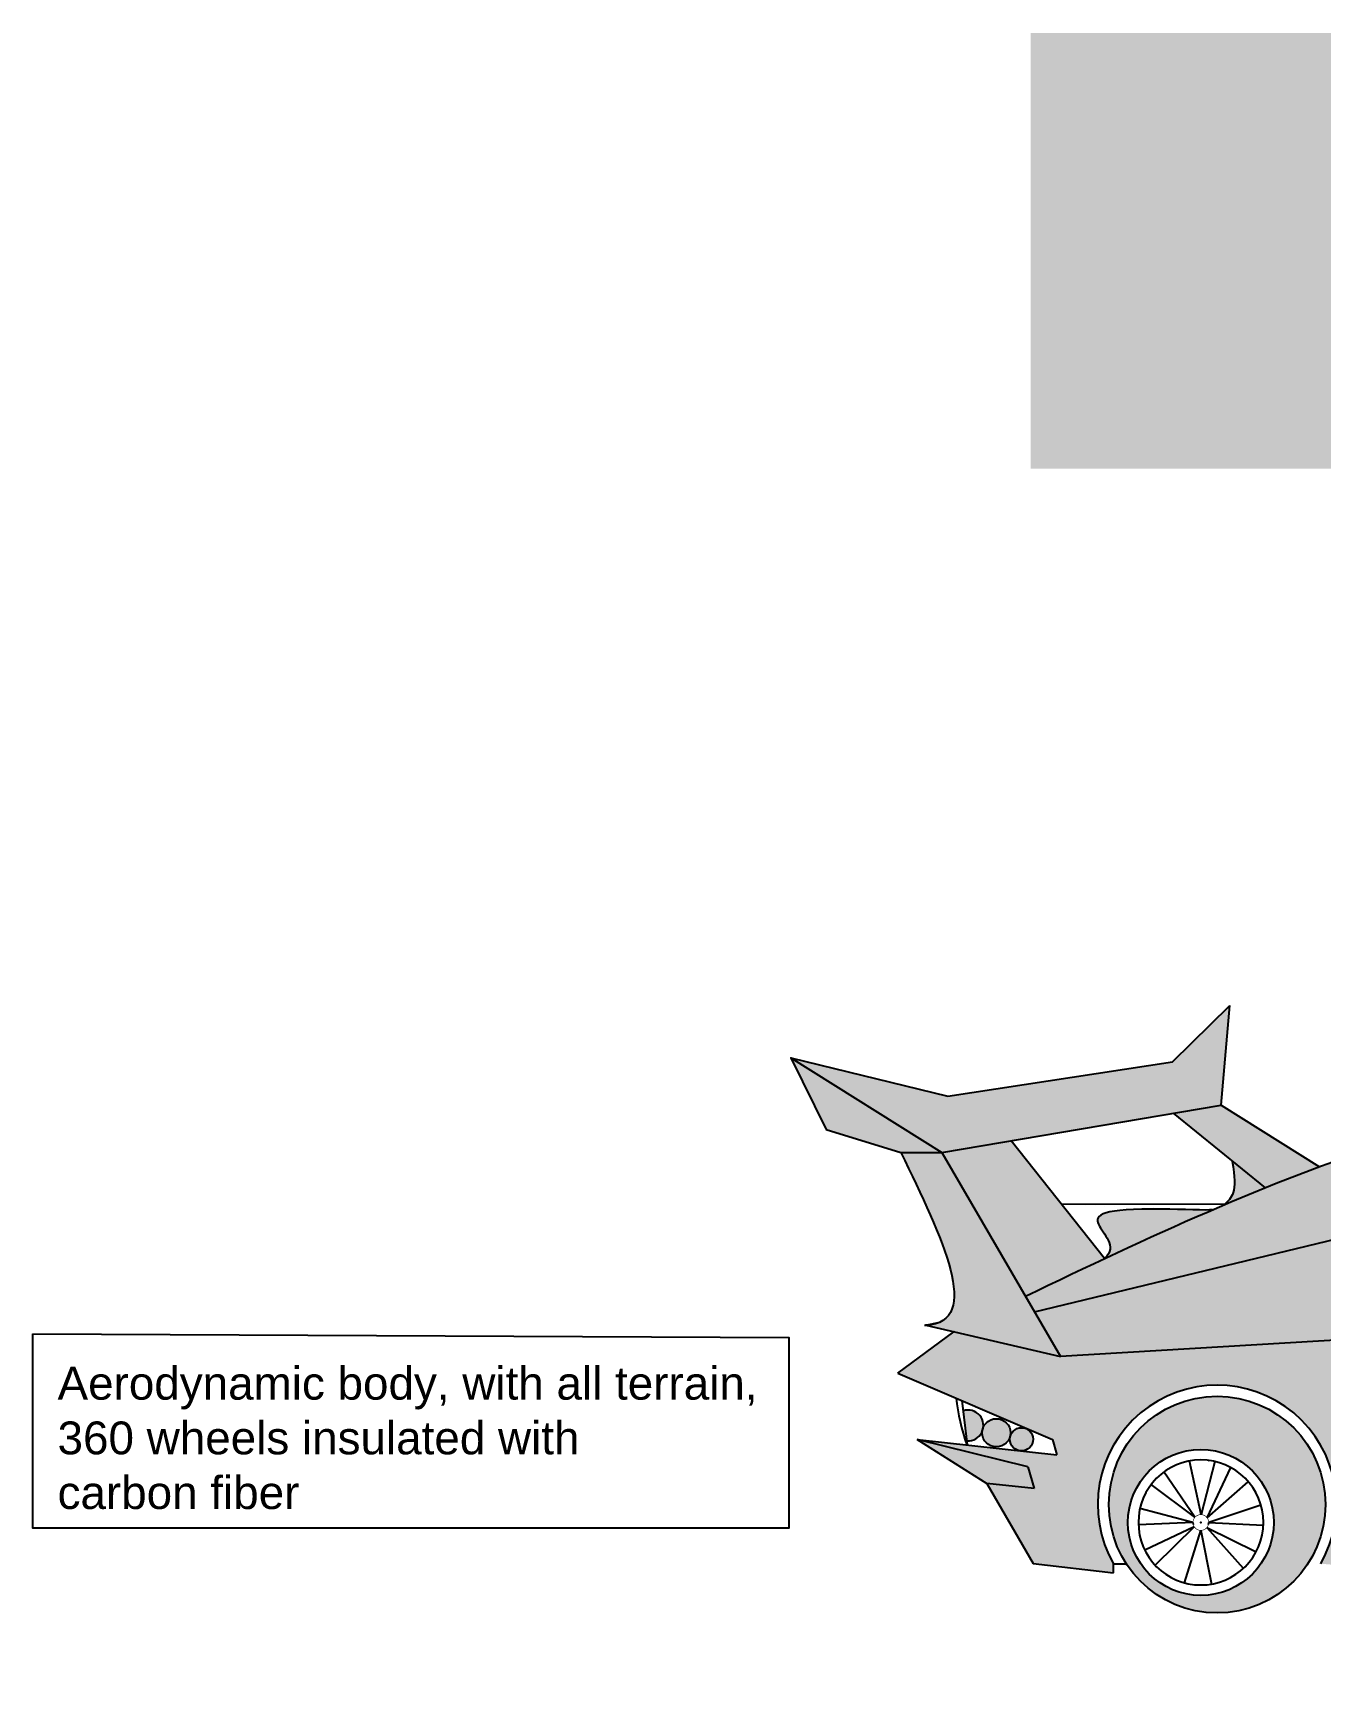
# Model space of a CAD drawing. Header units: inches. Extents: x 452 to 750, y 399 to 575.
# Drawn here: x 452.2 to 562.1, y 434.7 to 575 of the extents above; entities that cross this region are included whole.
import ezdxf

# ---------------------------------------------------------------- set-up
doc = ezdxf.new("R2010")
doc.units = ezdxf.units.IN
doc.header["$MEASUREMENT"] = 0
doc.styles.get("Standard").update_dxf_attribs({"font": 'Arial.ttf', "height": 2.8})
pattern_1 = [(0, (529.5810231927014, 409.4605992673498), (0.1875, 0.1082531754730548), [0.125, -0.25]), (120, (529.5810231927014, 409.4605992673498), (-0.1875, 0.1082531754730549), [0.125, -0.25]), (59.99999999999999, (529.5810231927014, 409.4605992673498), (4.163336342344337e-17, 0.2165063509461097), [-0.25, 0.125])]
pattern_2 = [(0, (0, 0), (0.1875, 0.1082531754730548), [0.125, -0.25]), (120, (0, 0), (-0.1875, 0.1082531754730549), [0.125, -0.25]), (59.99999999999999, (0, 0), (4.163336342344337e-17, 0.2165063509461097), [-0.25, 0.125])]

msp = doc.modelspace()

# ---------------------------------------------------------------- hatches: boundary and pattern name
at = {"true_color": 0x323232}
h = msp.add_hatch(color=250, dxfattribs=at)
h.dxf.hatch_style = 1
h.paths.add_polyline_path([(662.3530969899077, 537.8451854332989), (662.3530969899077, 575.048245394886), (537.400394926068, 575.048245394886), (537.400394926068, 537.8451854332989)])
h.paths.add_polyline_path([(569.1106593314609, 549.6463623646209), (626.9394451431934, 549.6463623646209), (626.9394451431934, 564.071328258209), (569.1106593314609, 564.071328258209)], flags=24)
h = msp.add_hatch()
h.set_pattern_fill('CLAY')
h.set_pattern_definition([(0, (0, 0), (0, 0.1875), []), (0, (0, 0.03125), (0, 0.1875), []), (0, (0, 0.0625), (0, 0.1875), []), (0, (0, 0.125), (0, 0.1875), [0.1875, -0.125])])
h.paths.add_polyline_path([(537.400394926068, 537.8451854332989), (662.3530969899077, 537.8451854332989), (662.3530969899077, 575.048245394886), (537.400394926068, 575.048245394886)])
h.paths.add_polyline_path([(569.1106593314609, 549.6463623646209), (626.9394451431934, 549.6463623646209), (626.9394451431934, 564.071328258209), (569.1106593314609, 564.071328258209)], flags=24)
h = msp.add_hatch(color=256)
h.dxf.hatch_style = 1
h.set_gradient(color1=(87, 49, 112), color2=(29, 29, 29), tint=1, name='INVSPHERICAL')
h.paths.add_polyline_path([(537.400394926068, 575.048245394886), (537.400394926068, 537.8451854332989), (662.3530969899077, 537.8451854332989), (662.3530969899077, 575.048245394886)])
h.paths.add_polyline_path([(569.1106593314609, 549.6463623646209), (626.9394451431934, 549.6463623646209), (626.9394451431934, 564.071328258209), (569.1106593314609, 564.071328258209)], flags=24)
at = {"true_color": 0x0e052c}
h = msp.add_hatch(color=188, dxfattribs=at)
h.dxf.hatch_style = 1
h.paths.add_polyline_path([(563.4453920540055, 448.1560061014474, -0.0985609596441397), (562.1848945186623, 444.3814069892217), (621.3531650234015, 444.3814069892217)])
h.paths.add_polyline_path([(613.823722459089, 464.4028842647332), (595.8976651708613, 461.8271134775301), (567.7529388280971, 463.7216749673892), (573.0746233196248, 451.4933466449568), (599.2636426773666, 445.8212670833217), (601.9609960729892, 449.2636375202858)])
h.paths.add_polyline_path([(576.8967080513328, 458.9386914316643), (575.707067018327, 457.3655752598281), (576.7419686106858, 461.3755693624774), (577.2343246906792, 460.0808864114672)], flags=16)
edge = h.paths.add_edge_path()
edge.add_spline(control_points=[(674.1623377288602, 453.1003776845141), (673.8094703980549, 453.7061346699404), (673.37460187394, 454.3167614754296), (672.8674024541319, 454.9297946619806)], knot_values=[128.7926231136657, 128.7926231136657, 128.7926231136657, 128.7926231136657, 131.3385007008772, 131.3385007008772, 131.3385007008772, 131.3385007008772], degree=3, periodic=0)
edge.add_spline(control_points=[(672.8674024542015, 454.9297946618966), (673.2572449883877, 452.7680734900879), (673.4796153127888, 450.4237471298237), (673.6675202018948, 448.0418409984717)], knot_values=[154.3624190354165, 154.3624190354165, 154.3624190354165, 154.3624190354165, 160.3917482460282, 160.3917482460282, 160.3917482460282, 160.3917482460282], degree=3, periodic=0)
edge.add_spline(control_points=[(673.6675202018948, 448.0418409984717), (673.7550283621972, 447.4513581217417), (673.8028101237512, 446.8329095483356), (673.8089645667393, 446.1851571114753)], knot_values=[40.88281574661225, 40.88281574661225, 40.88281574661225, 40.88281574661225, 42.83907045624576, 42.83907045624577, 42.83907045624577, 42.83907045624577], degree=3, periodic=0)
edge.add_spline(control_points=[(673.8089645667393, 446.1851571114753), (674.3241258800201, 448.6911280498941), (674.8392871933008, 451.1970989883128), (674.1623377288603, 453.1003776845139)], knot_values=[19.57944335506988, 19.57944335506988, 19.57944335506988, 19.57944335506988, 26.00515751835394, 26.00515751835394, 26.00515751835394, 26.00515751835394], degree=3, periodic=0)
h.paths.add_polyline_path([(563.4453920540055, 448.1560061014474), (567.7529388280971, 463.7216749673892), (539.966271491882, 462.0762788265013), (530.8415650025478, 464.1816308817039), (526.0805816551226, 460.6565719826615), (539.2826819236313, 454.9907606879062), (539.6536190663435, 453.6882735312022), (536.6694634426688, 454.0140007928659, -0.07539333882573576), (536.3742612275043, 454.046222774997), (527.7208617233143, 454.9907606879062), (537.1660853000456, 452.6417125038145), (537.704896918897, 450.7968841122422), (533.6738989671475, 451.222839056634), (537.6379983001505, 444.4090551527017), (544.4828551727222, 443.6063923058011), (544.4828551727222, 444.3814069892217, -1.388227313917878)])
h.paths.add_polyline_path([(554.4180972655377, 492.0311029587759), (549.5246287780236, 487.2085308511619), (530.3502700649075, 484.2996633482941), (516.9378251457777, 487.5601432809377), (529.8114996522983, 479.4742177469142), (553.6939982137073, 483.5337102097676)])
at = {"true_color": 0x271632}
h = msp.add_hatch(dxfattribs=at)
h.set_pattern_fill('HONEY', color=179)
h.set_pattern_definition(pattern_2)
h.paths.add_polyline_path([(563.4453920540054, 448.1560061014471), (567.7529388280971, 463.7216749673892), (539.966271491882, 462.0762788265013), (530.8415650025478, 464.1816308817039), (526.0805816551226, 460.6565719826615), (539.2826819236313, 454.9907606879062), (539.6536190663435, 453.6882735312022), (536.6694634426688, 454.0140007928659, -0.07539333882573507), (536.3742612275043, 454.046222774997), (527.7208617233143, 454.9907606879062), (537.1660853000456, 452.6417125038145), (537.704896918897, 450.7968841122422), (533.6738989671475, 451.222839056634), (537.6379983001505, 444.4090551527017), (544.4828551727222, 443.6063923058011), (544.4828551727222, 444.3814069892214, -1.388227313917915)])
h.paths.add_polyline_path([(553.6939982137073, 483.5337102097676), (554.4180972655377, 492.0311029587759), (549.5246287780236, 487.2085308511619), (530.3502700649075, 484.2996633482941), (516.9378251457777, 487.5601432809377), (529.8114996522983, 479.4742177469142)])
h.paths.add_polyline_path([(613.823722459089, 464.4028842647332), (595.8976651708613, 461.8271134775301), (567.7529388280971, 463.7216749673892), (573.0746233196248, 451.4933466449568), (599.2636426773666, 445.8212670833217), (601.9609960729892, 449.2636375202858)])
h.paths.add_polyline_path([(576.8967080513328, 458.9386914316643), (575.707067018327, 457.3655752598281), (576.7419686106858, 461.3755693624774), (577.2343246906792, 460.0808864114672)], flags=16)
edge = h.paths.add_edge_path()
edge.add_spline(control_points=[(639.0552043693416, 444.3814069892217), (644.0789626430703, 442.8297518371286), (655.746689963247, 439.2260176956506), (667.2554923503272, 443.6601967832269), (673.8089645667393, 446.1851571114753)], knot_values=[0, 0, 0, 0, 15.37114822223095, 35.69964084316802, 35.69964084316802, 35.69964084316802, 35.69964084316802], degree=3, periodic=0)
edge.add_spline(control_points=[(673.8089645667393, 446.1851571114753), (673.7625878502602, 446.8048928506519), (673.7162111337811, 447.4246285898284), (673.667520201895, 448.041840998471)], knot_values=[160.3917482460288, 160.3917482460288, 160.3917482460288, 160.3917482460288, 161.9541006643707, 161.9541006643707, 161.9541006643707, 161.9541006643707], degree=3, periodic=0)
edge.add_spline(control_points=[(673.667520201895, 448.0418409984711), (672.7339665203383, 454.3412245252569), (667.2791403494855, 457.4578243361963), (659.6110428619797, 459.0163751859039)], knot_values=[20.01311879569491, 20.01311879569491, 20.01311879569491, 20.01311879569491, 40.88281574661306, 40.88281574661306, 40.88281574661306, 40.88281574661306], degree=3, periodic=0)
edge.add_spline(control_points=[(659.6110428619797, 459.0163751859039), (657.1047533028817, 459.5257818188151), (654.3620232300423, 459.8687443768151), (651.4634399949783, 460.1019929310772)], knot_values=[13.19193483776389, 13.19193483776389, 13.19193483776389, 13.19193483776389, 20.01311879569491, 20.01311879569491, 20.01311879569491, 20.01311879569491], degree=3, periodic=0)
edge.add_spline(control_points=[(651.4634399949783, 460.1019929310772), (648.9992329338065, 460.3002873003634), (646.4223843631112, 460.4192868332757), (643.7824097805361, 460.4938483361573)], knot_values=[7.392960541855963, 7.392960541855963, 7.392960541855963, 7.392960541855963, 13.1919348377639, 13.1919348377639, 13.1919348377639, 13.1919348377639], degree=3, periodic=0)
edge.add_line((643.7824097805361, 460.4938483361573), (613.823722459089, 464.4028842647334))
edge.add_line((613.823722459089, 464.4028842647334), (601.9609960729892, 449.2636375202858))
edge.add_line((601.9609960729892, 449.2636375202858), (599.2636426773666, 445.8212670833217))
edge.add_line((599.2636426773666, 445.8212670833217), (621.3531650234015, 444.3814069892217))
edge.add_arc((630.2041846963716, 449.4349011917135), 10.19207304261122, -29.72422854866312, 209.7242285486628, ccw=False)
edge = h.paths.add_edge_path(flags=16)
edge.add_ellipse((650.813016054554, 451.9234497397676), major_axis=(-8.501617948378584, 1.295269039231228), ratio=0.2650126192367331, start_angle=252.639110284152, end_angle=607.7493460306233, ccw=False)
edge.add_arc((645.3336196368004, 452.8406134946229), 1.604355900460895, 91.33754233115201, 98.01946267730409, ccw=False)
edge.add_ellipse((650.813016054554, 451.9234497397676), major_axis=(-8.501617948378584, 1.295269039231228), ratio=0.2650126192367331, start_angle=252.639110284152, end_angle=607.7493460306233, ccw=False)
edge.add_arc((653.4960120243445, 451.5440766530488), 2.150940509018364, 66.60928087891853, 85.16163116854409, ccw=False)
h.paths.add_polyline_path([(651.3623550303747, 452.1968865466844, -1), (647.0340505898395, 452.1968865466844, -1)], flags=16)
h.paths.add_polyline_path([(658.5143456156383, 450.9612175596621, -1), (655.6516441952564, 450.9612175596621, -1)], flags=16)
h.paths.add_polyline_path([(563.4453920540055, 448.1560061014474, -0.09856095964413872), (562.1848945186623, 444.3814069892217), (621.3531650234015, 444.3814069892217)])
edge = h.paths.add_edge_path(flags=17)
edge.add_line((633.7013173547101, 464.4028842647333), (613.8237224590894, 464.4028842647333))
edge.add_line((613.8237224590894, 464.4028842647333), (643.7824097805361, 460.4938483361573))
edge.add_spline(control_points=[(643.7824097805361, 460.4938483361573), (646.4223843631112, 460.4192868332757), (648.9992329338065, 460.3002873003634), (651.4634399949783, 460.1019929310772)], knot_values=[7.392960541855962, 7.392960541855962, 7.392960541855962, 7.392960541855962, 13.1919348377639, 13.1919348377639, 13.1919348377639, 13.1919348377639], degree=3, periodic=0)
edge.add_line((651.4634399949786, 460.1019929310772), (647.3114675140343, 461.1073447588136))
edge.add_line((647.3114675140343, 461.1073447588136), (633.7013173547101, 464.4028842647333))
h = msp.add_hatch(color=250)
h.dxf.hatch_style = 1
h.paths.add_polyline_path([(516.9378251457777, 487.5601432809377), (519.9416417142069, 481.4576862465095), (526.3329208594365, 479.4742177469142), (529.8114996522983, 479.4742177469142)])
h.paths.add_polyline_path([(573.0746233196248, 451.4933466449568), (563.4453920540055, 448.1560061014474), (599.2636426773666, 445.8212670833217)])
h.paths.add_polyline_path([(575.6129476654912, 475.0143116538625), (537.7355511070554, 465.8981211698666), (539.966271491882, 462.0762788265013), (567.7529388280971, 463.7216749673892)])
h = msp.add_hatch(color=256)
h.dxf.hatch_style = 1
h.set_gradient(color1=(50, 50, 50), color2=(29, 29, 29), tint=1, name='INVCURVED')
edge = h.paths.add_edge_path()
edge.add_spline(control_points=[(598.3322147411742, 484.5382398548385), (578.5535613846083, 486.3824500391701), (557.8027687521252, 477.2885298221806), (536.9651774355488, 467.2179848058491)], knot_values=[6.280738776593751, 6.280738776593751, 6.280738776593751, 6.280738776593751, 70.34384115710975, 70.34384115710975, 70.34384115710975, 70.34384115710975], degree=3, periodic=0)
edge.add_line((536.9651774355488, 467.2179848058491), (537.7355511070554, 465.8981211698666))
edge.add_line((537.7355511070554, 465.8981211698666), (575.6129476654912, 475.0143116538625))
edge.add_line((575.6129476654912, 475.0143116538625), (599.9922294488433, 468.2439967403182))
edge.add_line((599.9922294488433, 468.2439967403182), (599.9922294488433, 468.8745987318382))
edge.add_line((599.9922294488433, 468.8745987318382), (605.2586526630834, 468.1290345302783))
edge.add_spline(control_points=[(605.2586526630832, 468.1290345302784), (597.6212567982192, 471.4864609431291), (590.6413839705492, 474.7006231928336), (586.1149182048038, 477.3802257545861)], knot_values=[6.015296420672803, 6.015296420672803, 6.015296420672803, 6.015296420672803, 22.44479643028632, 22.44479643028632, 22.44479643028632, 22.44479643028632], degree=3, periodic=0)
edge.add_line((586.1149182048039, 477.380225754586), (590.3831797769496, 478.0971591158498))
edge.add_line((590.3831797769496, 478.0971591158498), (611.9049213702439, 481.7121330999703))
edge.add_spline(control_points=[(611.9049213702441, 481.7121330999703), (618.0083476126636, 479.8559827523755), (624.1279577938913, 477.3753611723999), (630.4264286790375, 474.9298667108669)], knot_values=[85.10993473124825, 85.10993473124825, 85.10993473124825, 85.10993473124825, 105.0877624343476, 105.0877624343476, 105.0877624343476, 105.0877624343476], degree=3, periodic=0)
edge.add_line((630.4264286790375, 474.9298667108669), (634.5924462518788, 472.5980806013449))
edge.add_line((634.5924462518788, 472.5980806013449), (638.8394615193955, 470.2209587974708))
edge.add_line((638.8394615193955, 470.2209587974708), (644.2816728218985, 469.7818304993477))
edge.add_line((644.2816728218985, 469.7818304993477), (646.468651987591, 470.8936686965579))
edge.add_spline(control_points=[(646.4686519875722, 470.8936686965724), (646.1493735463048, 471.2031942925533), (645.6461983194072, 471.5157054824464), (645.0467531563369, 471.8199102484826)], knot_values=[14.32253874731337, 14.32253874734637, 14.32253874734637, 14.32253874734637, 16.27487191117562, 16.27487191117562, 16.27487191117562, 16.27487191117562], degree=3, periodic=0)
edge.add_spline(control_points=[(645.0467531563368, 471.8199102484826), (644.514335550667, 472.0412038602851), (642.7600452712973, 472.7586409513065), (641.1104890119548, 473.3961898545103), (639.9958894901525, 473.8123309673629)], knot_values=[98.19645521765662, 98.19645521765662, 98.19645521765662, 98.19645521765662, 99.58398857353258, 102.8362919415676, 102.8362919415676, 102.8362919415676, 102.8362919415676], degree=3, periodic=0)
edge.add_spline(control_points=[(639.9958894901525, 473.8123309673629), (635.0097384410842, 475.6739345351224), (625.8667495220476, 478.4179250047926), (613.7665166704224, 482.8814189944849), (602.2279440441442, 484.2719477984833), (598.3322147411658, 484.5382398548393)], knot_values=[56.75658020326128, 56.75658020326128, 56.75658020326128, 56.75658020326128, 71.3057303986563, 88.79143216864162, 98.19645521765662, 98.19645521765662, 98.19645521765662, 98.19645521765662], degree=3, periodic=0)
at = {"true_color": 0x0e052c}
h = msp.add_hatch(dxfattribs=at)
h.set_pattern_fill('HONEY', color=188)
h.set_pattern_definition(pattern_1)
edge = h.paths.add_edge_path()
edge.add_spline(control_points=[(611.9049213702441, 481.7121330999703), (618.0083476126636, 479.8559827523755), (624.1279577938913, 477.3753611723999), (630.4264286790375, 474.9298667108669)], knot_values=[85.10993473124825, 85.10993473124825, 85.10993473124825, 85.10993473124825, 105.0877624343476, 105.0877624343476, 105.0877624343476, 105.0877624343476], degree=3, periodic=0)
edge.add_line((630.4264286790375, 474.9298667108669), (634.5924462518788, 472.5980806013449))
edge.add_line((634.5924462518788, 472.5980806013449), (638.8394615193955, 470.2209587974708))
edge.add_line((638.8394615193955, 470.2209587974708), (644.2816728218984, 469.7818304993477))
edge.add_line((644.2816728218984, 469.7818304993477), (646.4686519875883, 470.8936686965566))
edge.add_spline(control_points=[(646.4686519875885, 470.8936686965565), (646.1493735463217, 471.2031942925429), (645.6461983194166, 471.5157054824416), (645.0467531563357, 471.8199102484832)], knot_values=[14.32253874731279, 14.32253874731279, 14.32253874731279, 14.32253874731337, 16.27487191117674, 16.27487191117674, 16.27487191117674, 16.27487191117674], degree=3, periodic=0)
edge.add_spline(control_points=[(645.0467531563357, 471.8199102484832), (644.5143355506663, 472.0412038602855), (642.7600452712977, 472.7586409513063), (641.1104890119561, 473.3961898545098), (639.9958894901546, 473.8123309673621)], knot_values=[98.19645521765867, 98.19645521765867, 98.19645521765867, 98.19645521765867, 99.58398857353363, 102.8362919415666, 102.8362919415666, 102.8362919415666, 102.8362919415666], degree=3, periodic=0)
edge.add_spline(control_points=[(639.9958894901546, 473.8123309673621), (635.0097384410853, 475.673934535122), (625.8667495220482, 478.4179250047923), (613.7665166704221, 482.8814189944851), (602.2279440441429, 484.2719477984835), (598.3322147411639, 484.5382398548395)], knot_values=[56.75658020325976, 56.75658020325976, 56.75658020325976, 56.75658020325976, 71.3057303986568, 88.79143216864213, 98.19645521765865, 98.19645521765865, 98.19645521765865, 98.19645521765865], degree=3, periodic=0)
edge.add_spline(control_points=[(598.3322147411742, 484.5382398548385), (586.531618364791, 485.6385564247372), (574.384968713239, 482.8452170716928), (562.0802979261576, 478.2738857895052)], knot_values=[32.12168314752911, 32.12168314752911, 32.12168314752911, 32.12168314752911, 70.34384115710975, 70.34384115710975, 70.34384115710975, 70.34384115710975], degree=3, periodic=0)
edge.add_spline(control_points=[(562.0802979261576, 478.2738857895052), (560.5362229988982, 477.7002436223021), (558.9896597190217, 477.0986034859964), (557.4409796450316, 476.4731460113509)], knot_values=[27.32530323053828, 27.32530323053828, 27.32530323053828, 27.32530323053828, 32.12168314752911, 32.12168314752911, 32.12168314752911, 32.12168314752911], degree=3, periodic=0)
edge.add_spline(control_points=[(557.4409796450316, 476.4731460113509), (556.268137222438, 475.9994761604162), (555.0940807555543, 475.5121463586008), (553.9189716286022, 475.0129724379633)], knot_values=[23.69292109041757, 23.69292109041757, 23.69292109041757, 23.69292109041757, 27.32530323053829, 27.32530323053829, 27.32530323053829, 27.32530323053829], degree=3, periodic=0)
edge.add_spline(control_points=[(553.9189716286022, 475.0129724379633), (553.5900479623931, 474.8732491456441), (553.2610418212466, 474.7325978776303), (552.9319567444178, 474.5910584562316)], knot_values=[22.67618449702571, 22.67618449702571, 22.67618449702571, 22.67618449702571, 23.69292109041757, 23.69292109041757, 23.69292109041757, 23.69292109041757], degree=3, periodic=0)
edge.add_spline(control_points=[(552.9319567444178, 474.5910584562316), (549.8706981134624, 473.2744117715742), (546.8026089110928, 471.8809101725062), (543.7305381038117, 470.4426091143422)], knot_values=[13.21816317949644, 13.21816317949644, 13.21816317949644, 13.21816317949644, 22.6761844970257, 22.6761844970257, 22.6761844970257, 22.6761844970257], degree=3, periodic=0)
edge.add_spline(control_points=[(543.7305381038117, 470.4426091143422), (541.4771852860953, 469.3876204941395), (539.2216902974874, 468.3085290060325), (536.9651774355488, 467.2179848058491)], knot_values=[6.280738776593747, 6.280738776593747, 6.280738776593747, 6.280738776593747, 13.21816317949645, 13.21816317949645, 13.21816317949645, 13.21816317949645], degree=3, periodic=0)
edge.add_line((536.9651774355488, 467.217984805849), (537.7355511070554, 465.8981211698665))
edge.add_line((537.7355511070554, 465.8981211698666), (575.6129476654913, 475.0143116538625))
edge.add_line((575.6129476654912, 475.0143116538625), (599.9922294488433, 468.2439967403182))
edge.add_line((599.9922294488433, 468.2439967403182), (599.9922294488433, 468.8745987318382))
edge.add_line((599.9922294488433, 468.8745987318382), (605.2586526630834, 468.1290345302783))
edge.add_spline(control_points=[(605.2586526630832, 468.1290345302784), (603.166716080452, 469.0486572997156), (601.1241102116013, 469.9575316648729), (599.1677402873661, 470.8476165432143)], knot_values=[6.015296420672803, 6.015296420672803, 6.015296420672803, 6.015296420672803, 10.51545232624372, 10.51545232624372, 10.51545232624372, 10.51545232624372], degree=3, periodic=0)
edge.add_spline(control_points=[(599.1677402873661, 470.8476165432143), (597.897223682555, 471.4256604006745), (596.6630773925624, 471.9957797255767), (595.4754096686607, 472.5557720853407)], knot_values=[10.51545232624372, 10.51545232624372, 10.51545232624372, 10.51545232624372, 13.43796852905305, 13.43796852905305, 13.43796852905305, 13.43796852905305], degree=3, periodic=0)
edge.add_spline(control_points=[(595.4754096686607, 472.5557720853407), (591.8151669015724, 474.2815982092648), (588.596375225957, 475.9112389258155), (586.1149182048038, 477.3802257545861)], knot_values=[13.43796852905305, 13.43796852905305, 13.43796852905305, 13.43796852905305, 22.44479643028632, 22.44479643028632, 22.44479643028632, 22.44479643028632], degree=3, periodic=0)
edge.add_line((586.1149182048038, 477.3802257545861), (590.3831797769496, 478.0971591158498))
edge.add_line((590.3831797769496, 478.0971591158498), (611.9049213702439, 481.7121330999703))
h = msp.add_hatch(color=250)
h.dxf.hatch_style = 1
edge = h.paths.add_edge_path()
edge.add_line((553.6939982137073, 483.5337102097676), (549.5751813659879, 482.8336031457517))
edge.add_line((549.5751813659878, 482.8336031457517), (557.4409796450315, 476.4731460113508))
edge.add_spline(control_points=[(557.4409796450316, 476.4731460113509), (558.9896597190217, 477.0986034859964), (560.5362229988982, 477.7002436223021), (562.0802979261576, 478.2738857895052)], knot_values=[27.32530323053828, 27.32530323053828, 27.32530323053828, 27.32530323053828, 32.12168314752911, 32.12168314752911, 32.12168314752911, 32.12168314752911], degree=3, periodic=0)
edge.add_line((562.0802979262251, 478.2738857895308), (553.6939982137073, 483.5337102097676))
edge = h.paths.add_edge_path()
edge.add_line((535.7328125823267, 480.4807089709308), (529.8114996522983, 479.4742177469142))
edge.add_line((529.8114996522983, 479.4742177469142), (536.9651774355488, 467.2179848058491))
edge.add_spline(control_points=[(536.9651774355488, 467.2179848058491), (539.2216902974874, 468.3085290060325), (541.4771852860953, 469.3876204941395), (543.7305381038117, 470.4426091143422)], knot_values=[6.280738776593745, 6.280738776593745, 6.280738776593745, 6.280738776593745, 13.21816317949645, 13.21816317949645, 13.21816317949645, 13.21816317949645], degree=3, periodic=0)
edge.add_line((543.7305381038117, 470.4426091143422), (535.7328125823267, 480.4807089709308))
at = {"true_color": 0x1d1d1d}
h = msp.add_hatch(color=250, dxfattribs=at)
h.dxf.hatch_style = 1
h.paths.add_polyline_path([(620.9608760777478, 449.4277280863414, 1), (639.4595589958299, 449.4277280863414, 1)])
h.paths.add_polyline_path([(635.051121291809, 447.8984101790342, -1), (622.5930061136943, 447.8984101790342, -1)], flags=16)
h.paths.add_polyline_path([(634.1590127379449, 447.8984101790342, -1), (623.4851146675584, 447.8984101790342, -1)], flags=0)
h.paths.add_polyline_path([(629.4944559526098, 447.8997305815145), (629.494632059227, 447.8997883966405), (629.494457249071, 447.8984101790342, -1), (628.1496701564322, 447.8984101790342, -0.9990186137792881)], flags=0)
h.paths.add_polyline_path([(544.0845333866512, 449.4349011917135, 1), (562.5832163047332, 449.4349011917135, 1)])
h.paths.add_polyline_path([(558.1747786007123, 447.9055832844062, -1), (545.7166634225977, 447.9055832844062, -1)], flags=16)
h.paths.add_polyline_path([(557.2826700468482, 447.9055832844062, -1), (546.6087719764618, 447.9055832844062, -1)], flags=0)
h.paths.add_polyline_path([(552.6181132615131, 447.9069036868866), (552.6182893681304, 447.9069615020126), (552.6181145579744, 447.9055832844062, -1), (551.2733274653356, 447.9055832844062, -0.9990186137786009)], flags=0)
h.paths.add_polyline_path([(611.9049213702442, 481.7121330999704), (590.3831797769496, 478.0971591158498), (586.1149182048039, 477.380225754586), (595.9495255101687, 475.5865554920661), (596.6814578649835, 477.4230237088569), (600.554067071616, 478.8692434852598), (601.3656060673927, 478.8692434852598), (605.2212096116504, 477.6984939802301), (605.2212096116504, 473.8955531429193)])
h.paths.add_polyline_path([(624.9654957160855, 469.4066673326863), (626.1278516360379, 469.6479302451793), (614.6805556912941, 471.3808621239548), (605.2212096116504, 473.8955531429193), (607.9466270242957, 472.8326149877302), (613.8237224590893, 464.4028842647335), (623.5342612466651, 466.6613279702324), (624.0796027981125, 468.0642706577498)])
h.paths.add_polyline_path([(644.2816728218985, 469.7818304993477), (638.8394615193955, 470.2209587974708), (613.8237224590886, 464.4028842647333), (633.7013173547101, 464.4028842647333)])
h.paths.add_polyline_path([(638.8394615193955, 470.2209587974708), (631.2907506944963, 469.8806693396168), (631.3117830862966, 469.5468814041615), (631.0355098509045, 468.4059425651819)], flags=17)
h.paths.add_polyline_path([(630.2336046810381, 469.5664098450104), (625.5465624255265, 468.4434322293455), (624.8962700246043, 466.9780992862903), (629.8382294318104, 468.1274832041339)], flags=17)
h = msp.add_hatch()
h.set_pattern_fill('HONEY', color=252)
h.set_pattern_definition(pattern_1)
edge = h.paths.add_edge_path()
edge.add_line((529.8114996522983, 479.4742177469142), (526.3329208594365, 479.4742177469142))
edge.add_spline(control_points=[(526.3329208594365, 479.4742177469142), (529.511785042934, 472.9283083349559), (532.6906492264316, 466.3823989229977), (529.6439244175939, 464.9949308065724)], knot_values=[0, 0, 0, 0, 13.45811442400161, 13.45811442400161, 13.45811442400161, 13.45811442400161], degree=3, periodic=0)
edge.add_spline(control_points=[(529.6439244175939, 464.9949308065724), (529.3192744446906, 464.847086313005), (528.9239366287907, 464.7578128379956), (528.4503786826832, 464.7333515358267)], knot_values=[13.45811442400161, 13.45811442400161, 13.45811442400161, 13.45811442400161, 14.89217124147635, 14.89217124147635, 14.89217124147635, 14.89217124150569], degree=3, periodic=0)
edge.add_line((528.4503786826605, 464.7333515358238), (530.8345297418496, 464.1832541339792))
edge.add_spline(control_points=[(530.8345297418496, 464.1832541339792), (530.834607727661, 464.2012579035709), (530.834685905702, 464.2192616996715), (530.834764083743, 464.2372654957721)], knot_values=[0, 0, 0, 0, 0.05347932877080395, 0.05347932877080395, 0.05347932877080395, 0.05347932877080395], degree=3, periodic=0)
edge.add_line((530.834764083743, 464.2372654957721), (530.8415650025478, 464.1816308817039))
edge.add_line((530.8415650025478, 464.1816308817039), (539.966271491882, 462.0762788265013))
edge.add_line((539.966271491882, 462.0762788265013), (529.8114996522983, 479.4742177469142))
h = msp.add_hatch()
h.set_pattern_fill('DOLMIT', color=252)
h.set_pattern_definition([(0, (529.5810231927014, 409.4605992673498), (0, 0.25), []), (45, (529.5810231927014, 409.4605992673498), (-0.4999999991609842, 0.4999999991609843), [0.3535533905932737, -0.7071067811865475])])
edge = h.paths.add_edge_path()
edge.add_line((529.8114996522983, 479.4742177469142), (526.3329208594365, 479.4742177469142))
edge.add_spline(control_points=[(526.3329208594365, 479.4742177469142), (529.511785042934, 472.9283083349559), (532.6906492264316, 466.3823989229977), (529.6439244175939, 464.9949308065724)], knot_values=[0, 0, 0, 0, 13.45811442400161, 13.45811442400161, 13.45811442400161, 13.45811442400161], degree=3, periodic=0)
edge.add_spline(control_points=[(529.6439244175939, 464.9949308065724), (529.3192744446906, 464.847086313005), (528.9239366287907, 464.7578128379956), (528.4503786826832, 464.7333515358267)], knot_values=[13.45811442400161, 13.45811442400161, 13.45811442400161, 13.45811442400161, 14.89217124147635, 14.89217124147635, 14.89217124147635, 14.89217124150569], degree=3, periodic=0)
edge.add_line((528.4503786826587, 464.7333515358242), (530.8345297418496, 464.1832541339792))
edge.add_spline(control_points=[(530.8345297418496, 464.1832541339792), (530.834607727661, 464.2012579035709), (530.834685905702, 464.2192616996715), (530.834764083743, 464.2372654957721)], knot_values=[0, 0, 0, 0, 0.05347932877080395, 0.05347932877080395, 0.05347932877080395, 0.05347932877080395], degree=3, periodic=0)
edge.add_line((530.834763944593, 464.2372666340829), (530.8415650025478, 464.1816308817039))
edge.add_line((530.8415650025478, 464.1816308817039), (539.966271491882, 462.0762788265013))
edge.add_line((539.966271491882, 462.0762788265013), (529.8114996522983, 479.4742177469142))
edge = h.paths.add_edge_path()
edge.add_spline(control_points=[(554.6342152541747, 478.7427573033121), (555.0698245954139, 475.967870516545), (554.633590540031, 475.6592965397763), (553.918971628577, 475.0129724379526)], knot_values=[3.611433018987887, 3.611433018987887, 3.611433018987887, 3.611433018987887, 7.57961948727802, 7.57961948727802, 7.57961948727802, 7.57961948727802], degree=3, periodic=0)
edge.add_line((553.9569280580102, 475.0476746388009), (554.0014690906598, 475.0476060194596))
edge.add_spline(control_points=[(553.9189716286022, 475.0129724379633), (555.0940807555543, 475.5121463586008), (556.268137222438, 475.9994761604162), (557.4409796450316, 476.4731460113509)], knot_values=[23.69292109041757, 23.69292109041757, 23.69292109041757, 23.69292109041757, 27.32530323053828, 27.32530323053828, 27.32530323053828, 27.32530323053828], degree=3, periodic=0)
edge.add_line((557.4409796450316, 476.4731460113509), (554.6342152541748, 478.7427573033121))
h.paths.add_polyline_path([(567.7529388280971, 463.7216749673892), (563.4453920540055, 448.1560061014474), (573.0746233196248, 451.4933466449568)])
h.paths.add_polyline_path([(621.3531650234015, 444.3814069892217), (562.1848945186623, 444.3814069892217), (614.9915647686443, 440.1855597326725)])
edge = h.paths.add_edge_path(flags=16)
edge.add_line((660.952077327295, 440.1107580551434), (660.952077327295, 441.9910160149331))
edge.add_spline(control_points=[(673.8089645667393, 446.1851571114753), (667.2554923503272, 443.660196783227), (655.7466899632468, 439.2260176956505), (644.0789626430702, 442.8297518371286), (639.0552043693416, 444.3814069892217)], knot_values=[0, 0, 0, 0, 20.3284926209371, 35.69964084316798, 35.69964084316798, 35.69964084316798, 35.69964084316798], degree=3, periodic=0)
edge.add_spline(control_points=[(639.0552043693416, 444.3814069892217), (639.0527869635293, 444.214916353221), (639.0539956664354, 444.0449829261319), (639.0552043693416, 443.8750494990427)], knot_values=[34.80053681140208, 34.80053681140208, 34.80053681140208, 34.80053681140208, 35.30689430158103, 35.30689430158103, 35.30689430158103, 35.30689430158103], degree=3, periodic=0)
edge.add_spline(control_points=[(639.0552043693417, 443.875049499041), (639.5540855807211, 434.7055433315791), (667.583404054359, 439.1125430533536), (673.8089645667419, 446.1851571114782)], knot_values=[141.5824709500268, 141.5824709500268, 141.5824709500268, 141.5824709500268, 175.7700562845131, 175.7700562845202, 175.7700562845202, 175.7700562845202], degree=3, periodic=0)
edge = h.paths.add_edge_path(flags=0)
edge.add_spline(control_points=[(639.0552043693417, 443.875049499041), (639.5540855807211, 434.7055433315791), (667.583404054359, 439.1125430533536), (673.8089645667419, 446.1851571114782)], knot_values=[141.5824709500268, 141.5824709500268, 141.5824709500268, 141.5824709500268, 175.7700562845131, 175.7700562845202, 175.7700562845202, 175.7700562845202], degree=3, periodic=0)
edge.add_spline(control_points=[(673.8089645667393, 446.1851571114753), (667.2554923503272, 443.660196783227), (655.7466899632468, 439.2260176956505), (644.0789626430702, 442.8297518371286), (639.0552043693416, 444.3814069892217)], knot_values=[0, 0, 0, 0, 20.3284926209371, 35.69964084316798, 35.69964084316798, 35.69964084316798, 35.69964084316798], degree=3, periodic=0)
edge.add_line((660.952077327295, 441.9910160149331), (660.952077327295, 440.1107580551434))
edge = h.paths.add_edge_path()
edge.add_spline(control_points=[(673.8089645667432, 446.1851571114797), (675.6743919155633, 448.3043956387486), (675.5821870008062, 450.6629641308962), (674.1623377288602, 453.1003776845141)], knot_values=[131.3385007008772, 131.3385007008843, 131.3385007008843, 131.3385007008843, 141.5824709500339, 141.5824709500339, 141.5824709500339, 141.5824709500339], degree=3, periodic=0)
edge.add_spline(control_points=[(674.1623377288603, 453.1003776845139), (674.8392871933008, 451.1970989883128), (674.3241258800201, 448.6911280498941), (673.8089645667393, 446.1851571114753)], knot_values=[19.57944335506988, 19.57944335506988, 19.57944335506988, 19.57944335506988, 26.00515751835395, 26.00515751835395, 26.00515751835395, 26.00515751835395], degree=3, periodic=0)
h.paths.add_polyline_path([(527.7208617233143, 454.9907606879062), (533.6738989671475, 451.2228390566339), (537.704896918897, 450.7968841122422), (537.1660853000456, 452.6417125038145)])
edge = h.paths.add_edge_path()
edge.add_spline(control_points=[(673.8089645667393, 446.1851571114753), (667.2554923503272, 443.660196783227), (655.7466899632468, 439.2260176956505), (644.0789626430702, 442.8297518371286), (639.0552043693416, 444.3814069892217)], knot_values=[0, 0, 0, 0, 20.3284926209371, 35.69964084316798, 35.69964084316798, 35.69964084316798, 35.69964084316798], degree=3, periodic=0)
edge.add_spline(control_points=[(639.0552043693416, 444.3814069892217), (639.0527869635293, 444.214916353221), (639.0539956664354, 444.0449829261319), (639.0552043693416, 443.8750494990427)], knot_values=[34.80053681140208, 34.80053681140208, 34.80053681140208, 34.80053681140208, 35.30689430158103, 35.30689430158103, 35.30689430158103, 35.30689430158103], degree=3, periodic=0)
edge.add_spline(control_points=[(639.0552043693417, 443.875049499041), (639.5540855807211, 434.7055433315791), (667.583404054359, 439.1125430533536), (673.8089645667419, 446.1851571114782)], knot_values=[141.5824709500268, 141.5824709500268, 141.5824709500268, 141.5824709500268, 175.7700562845131, 175.7700562845202, 175.7700562845202, 175.7700562845202], degree=3, periodic=0)
edge.add_line((660.952077327295, 440.1107580551434), (660.952077327295, 441.9910160149331))
h = msp.add_hatch()
h.set_pattern_fill('HONEY', color=252)
h.set_pattern_definition(pattern_1)
h.paths.add_polyline_path([(567.7529388280971, 463.7216749673892), (563.4453920540055, 448.1560061014474), (573.0746233196248, 451.4933466449568)])
h.paths.add_polyline_path([(537.1660853000456, 452.6417125038145), (527.7208617233143, 454.9907606879062), (533.6738989671475, 451.222839056634), (537.704896918897, 450.7968841122422)])
edge = h.paths.add_edge_path()
edge.add_spline(control_points=[(554.6342152541747, 478.7427573033121), (555.0698245954139, 475.967870516545), (554.633590540031, 475.6592965397763), (553.918971628577, 475.0129724379526)], knot_values=[3.611433018987887, 3.611433018987887, 3.611433018987887, 3.611433018987887, 7.57961948727802, 7.57961948727802, 7.57961948727802, 7.57961948727802], degree=3, periodic=0)
edge.add_line((553.9566916960755, 475.047675002937), (554.0014690906598, 475.0476060194595))
edge.add_spline(control_points=[(553.9189716286022, 475.0129724379633), (555.0940807555543, 475.5121463586008), (556.268137222438, 475.9994761604162), (557.4409796450316, 476.4731460113509)], knot_values=[23.69292109041757, 23.69292109041757, 23.69292109041757, 23.69292109041757, 27.32530323053828, 27.32530323053828, 27.32530323053828, 27.32530323053828], degree=3, periodic=0)
edge.add_line((557.4409796450316, 476.4731460113509), (554.6342152541748, 478.7427573033121))
h = msp.add_hatch()
h.set_pattern_fill('HONEY', color=252)
h.set_pattern_definition(pattern_1)
edge = h.paths.add_edge_path()
edge.add_spline(control_points=[(552.9319567444178, 474.5910584562316), (552.5053963614012, 474.540247499577), (537.0663197418005, 475.1313765068479), (546.0852216159667, 472.509542478599), (543.7305381038117, 470.4426091143422)], knot_values=[8.975061425190214, 8.975061425190276, 8.975061425190276, 8.975061425190276, 10.4226239145386, 19.21648069962558, 19.21648069962558, 19.21648069962558, 19.21648069962558], degree=3, periodic=0)
edge.add_spline(control_points=[(543.7305381038117, 470.4426091143422), (546.8026089110928, 471.8809101725062), (549.8706981134624, 473.2744117715742), (552.9319567444178, 474.5910584562316)], knot_values=[13.21816317949645, 13.21816317949645, 13.21816317949645, 13.21816317949645, 22.6761844970257, 22.6761844970257, 22.6761844970257, 22.6761844970257], degree=3, periodic=0)
at = {"true_color": 0x271632}
h = msp.add_hatch(dxfattribs=at)
h.set_pattern_fill('HONEY', color=179)
h.set_pattern_definition(pattern_2)
h.paths.add_polyline_path([(567.7529388280971, 463.7216749673892), (575.6129476654912, 475.0143116538625), (537.7355511070554, 465.8981211698666), (539.966271491882, 462.0762788265013)])
h = msp.add_hatch(color=256)
h.dxf.hatch_style = 1
h.set_gradient(color1=(29, 29, 29), color2=(50, 50, 50), tint=1, name='INVCURVED')
h.paths.add_polyline_path([(544.0845333866512, 449.4349011917135, 1), (562.5832163047332, 449.4349011917135, 1)])
h.paths.add_polyline_path([(558.1747786007123, 447.9055832844062, -1), (545.7166634225977, 447.9055832844062, -1)], flags=16)
h.paths.add_polyline_path([(557.2826700468482, 447.9055832844062, -1), (546.6087719764618, 447.9055832844062, -1)], flags=0)
h.paths.add_polyline_path([(552.6182893681304, 447.9069615020126), (552.6181145579744, 447.9055832844062, -1), (551.2733274653356, 447.9055832844062, -0.9990186137792881), (552.6181132615131, 447.9069036868866)], flags=0)
h.paths.add_polyline_path([(620.9608760777478, 449.4277280863414, 1), (639.4595589958299, 449.4277280863414, 1)])
h.paths.add_polyline_path([(635.051121291809, 447.8984101790342, -1), (622.5930061136943, 447.8984101790342, -1)], flags=16)
h.paths.add_polyline_path([(634.1590127379449, 447.8984101790342, -1), (623.4851146675584, 447.8984101790342, -1)], flags=0)
h.paths.add_polyline_path([(629.494632059227, 447.8997883966405), (629.494457249071, 447.8984101790341, -1), (628.1496701564322, 447.8984101790342, -0.9990186137786009), (629.4944559526098, 447.8997305815145)], flags=0)
h = msp.add_hatch(color=256)
h.dxf.hatch_style = 1
h.set_gradient(color1=(50, 50, 50), color2=(29, 29, 29), tint=1, name='INVCURVED')
h.paths.add_polyline_path([(620.9608760777478, 449.4277280863414, 1), (639.4595589958299, 449.4277280863414, 1)])
h.paths.add_polyline_path([(635.051121291809, 447.8984101790342, -1), (622.5930061136943, 447.8984101790342, -1)], flags=16)
h.paths.add_polyline_path([(634.1590127379449, 447.8984101790342, -1), (623.4851146675584, 447.8984101790342, -1)], flags=0)
h.paths.add_polyline_path([(629.494632059227, 447.8997883966405), (629.494457249071, 447.8984101790342, -1), (628.1496701564322, 447.8984101790342, -0.9990186137792881), (629.4944559526098, 447.8997305815145)], flags=0)
h.paths.add_polyline_path([(544.0845333866512, 449.4349011917135, 1), (562.5832163047332, 449.4349011917135, 1)])
h.paths.add_polyline_path([(558.1747786007123, 447.9055832844062, -1), (545.7166634225977, 447.9055832844062, -1)], flags=16)
h.paths.add_polyline_path([(557.2826700468482, 447.9055832844062, -1), (546.6087719764618, 447.9055832844062, -1)], flags=0)
h.paths.add_polyline_path([(552.6182893681304, 447.9069615020126), (552.6181145579744, 447.9055832844062, -1), (551.2733274653356, 447.9055832844062, -0.9990186137786009), (552.6181132615131, 447.9069036868866)], flags=0)
h = msp.add_hatch(color=256)
h.dxf.hatch_style = 1
h.set_gradient(color1=(255, 0, 0), color2=(29, 29, 29), tint=1, name='INVSPHERICAL')
h.paths.add_polyline_path([(533.3664030762905, 456.024174349411, 0.5424547866921365), (531.6649720697656, 457.4457859582852), (531.980935357186, 454.8610623260851, 0.3207546849353089), (533.2794939442402, 455.6861382915864, -0.07269426333619011)])
h = msp.add_hatch(color=256)
h.dxf.hatch_style = 1
h.set_gradient(color1=(255, 0, 0), color2=(29, 29, 29), tint=1, name='INVSPHERICAL')
h.paths.add_polyline_path([(533.2794939442402, 455.6861382915864, 0.02663547296928221), (533.2726550521492, 455.5578499698834, 1), (535.6860085179368, 455.5578499698834, 0.8189715226292866), (533.3664030762905, 456.0241743494109, -0.06626877312481999)])
h = msp.add_hatch(color=256)
h.dxf.hatch_style = 1
h.set_gradient(color1=(255, 0, 0), color2=(29, 29, 29), tint=1, name='INVSPHERICAL')
h.paths.add_polyline_path([(535.6378164854153, 455.003421377423, 0.3401725164997212), (536.3742612275043, 454.046222774997), (536.6694634426688, 454.0140007928659, 0.4020287205489246), (537.6183860234629, 455.003421377423, 1)])

# ---------------------------------------------------------------- linework, layer by layer
for p, q in [((549.5246287780236, 487.2085308511619), (554.4180972655377, 492.0311029587759)), ((516.9378251457777, 487.5601432809377), (519.9416417142069, 481.4576862465095)), ((516.9378251457777, 487.5601432809377), (530.3502700649075, 484.2996633482941)), ((530.3502700649075, 484.2996633482941), (549.5246287780236, 487.2085308511619)), ((529.8114996522983, 479.4742177469142), (553.6939982137073, 483.5337102097676)), ((549.5751813659878, 482.8336031457517), (557.4409796450316, 476.4731460113508)), ((553.6939982137073, 483.5337102097676), (562.0802979261633, 478.2738857895695)), ((519.9416417142069, 481.4576862465095), (526.3329208594365, 479.4742177469142)), ((543.7305381038117, 470.4426091143422), (535.7328125823267, 480.4807089709308)), ((526.3329208594365, 479.4742177469142), (529.8114996522983, 479.4742177469142)), ((529.8114996522983, 479.4742177469142), (539.966271491882, 462.0762788265013)), ((537.7355511070554, 465.8981211698666), (575.6129476654912, 475.0143116538625)), ((528.4503786826542, 464.7333515358252), (529.6439244175939, 464.9949308065723)), ((528.4503786826542, 464.7333515358252), (539.966271491882, 462.0762788265013)), ((526.0805816551226, 460.6565719826615), (530.8415650025478, 464.1816308817039)), ((530.8415650025478, 464.1816308817039), (530.834764083743, 464.2372654957721)), ((530.834764083743, 464.2372654957721), (530.834764083743, 464.2372654957721)), ((530.834764083743, 464.2372654957721), (530.834764083743, 464.2372654957721)), ((526.0805816551226, 460.6565719826615), (539.2826819236313, 454.9907606879062)), ((532.0224773723052, 454.5212297174168), (531.5599328694213, 458.3050544690461)), ((527.7208617233143, 454.9907606879062), (539.6536190663435, 453.6882735312022)), ((537.1660853000456, 452.6417125038145), (527.7208617233143, 454.9907606879062)), ((527.7208617233143, 454.9907606879062), (533.6738989671475, 451.222839056634)), ((527.7208617233143, 454.9907606879062), (533.6738989671475, 451.222839056634)), ((539.2826819236313, 454.9907606879062), (539.6536190663435, 453.6882735312022)), ((537.1660853000456, 452.6417125038145), (537.704896918897, 450.7968841122422)), ((551.4457502447922, 448.3551856792114), (548.7947938131998, 452.213097973213)), ((551.9777654134346, 448.5772128232493), (550.9873849674439, 453.1557849024982)), ((551.2733274653356, 453.2000060029959), (551.2689506547944, 453.1950381801842)), ((551.2733274653356, 453.1955981730191), (551.2733274653356, 453.2000060029959)), ((551.2780776752962, 453.200607116238), (551.2786681891681, 453.1958954065697)), ((551.945721011655, 453.2381398507438), (551.945721011655, 453.2425323195995)), ((551.945721011655, 453.2425323195995), (551.9501150727986, 453.2381382584559)), ((553.1391172478167, 453.1073935873455), (551.9777654134346, 448.5772128232493)), ((552.4794019233044, 448.3146037798256), (554.5054947218741, 452.5885933801375)), ((552.6127463150023, 453.1961853694914), (552.6133080600123, 453.200614213222)), ((537.704896918897, 450.7968841122422), (533.6738989671475, 451.222839056634)), ((533.6738989671475, 451.222839056634), (537.6379983001505, 444.4090551527017)), ((551.4457502447922, 448.3551856792114), (547.7140564001355, 451.1576656357411)), ((552.4794019233044, 448.3146037798256), (555.9899556168591, 451.3879950151353)), ((557.0775629710012, 449.3709238961903), (552.6140912757372, 447.9055832844062)), ((546.6129012490653, 447.9102701435799), (546.6087719764618, 447.9055832844062)), ((546.6128877819217, 447.9019571283606), (546.6087719764618, 447.9055832844062)), ((546.6087719764618, 447.9055832844062), (546.6134022253805, 447.9055832844062)), ((546.6087719764618, 447.9055832844062), (546.6128873844267, 447.9014678764413)), ((551.2733274653356, 447.9055832844062), (546.6129012490653, 447.695682393546)), ((551.2733274653356, 447.9055832844062), (546.7429447072445, 449.0947610383672)), ((551.2733274653356, 447.9055832844062), (551.2941238622717, 447.7396488514285)), ((552.5968223837449, 447.7377140364939), (552.6181145579744, 447.9055832844062)), ((552.6140912757372, 447.9055832844062), (557.2782775779925, 447.6890989407216)), ((557.2782756356027, 447.9099776956518), (557.2826700468482, 447.9055832844062)), ((557.2826700468482, 447.9055832844062), (557.2782775779925, 447.9055832844062)), ((551.3888003956392, 447.5288174306076), (547.1601382982345, 445.5431220472086)), ((551.3888003956392, 447.5288174306076), (548.0433127674827, 444.2649466779778)), ((550.5559940541602, 442.7527506665287), (551.9416233246338, 447.2332022242231)), ((551.9416233246338, 447.2332022242231), (552.8586144526613, 442.6477856245931, 0.1742299728599516)), ((552.4698843784313, 447.484435037275), (555.5736534854154, 443.9913616542371)), ((552.4698843784313, 447.484435037275), (556.6606074538986, 445.4050091821254)), ((537.6379983001505, 444.4090551527017), (544.4828551727222, 443.6063923058011)), ((544.4828551727222, 443.6063923058011), (544.4828551727222, 444.3814069892217)), ((551.9416233246338, 442.5732512071566), (551.9416977294178, 442.5726575314501)), ((551.9416977294178, 442.5726575314501), (551.9417730026018, 442.5732509914068)), ((551.9416977294178, 442.5726575314501), (551.945721011655, 442.568634249213)), ((551.945721011655, 442.568634249213), (551.945721011655, 442.5726630617412)), ((552.6178707898524, 442.6113753333166), (552.6138727670761, 442.6148977190567)), ((552.6181145579744, 442.6154301374694), (552.6181145579744, 442.6111605658166))]:
    msp.add_line(p, q)
for points in [[(516.9378251457777, 487.5601432809377), (516.9378251457777, 487.5601432809377), (529.8114996522983, 479.4742177469142), (553.6939982137073, 483.5337102097676), (554.4180972655377, 492.0311029587759)], [(575.6129476654912, 475.0143116538625), (567.7529388280971, 463.7216749673892), (539.966271491882, 462.0762788265013)]]:
    msp.add_lwpolyline(points)
msp.add_lwpolyline([(452.1989059817731, 464.0063118226121), (516.7513542563331, 463.698759030561), (516.7513542563331, 447.4261700275608), (452.1987319835685, 447.413536635536)], close=True)
msp.add_lwpolyline([(546.6087719764618, 447.9055832844062, 1), (557.2826700468482, 447.9055832844062, 1)], format="xyb", close=True)
at = {"const_width": 0.05259994745653784}
msp.add_lwpolyline([(551.2733274653356, 447.9055832844062, 1), (552.6181145579744, 447.9055832844062, 1)], format="xyb", close=True, dxfattribs=at)
msp.add_polyline3d([(553.9573373959299, 475.0476074364843, 0), (540.0444352446976, 475.0691080460751, 0)])
for centre, radius in [((553.3338748456922, 449.4349011917135), 9.249341459040995), ((534.479331785043, 455.5578499698834), 1.206676732893862), ((536.6281012544391, 455.003421377423), 0.9902847690237877), ((551.945721011655, 447.9055832844062), 6.229057589057362)]:
    msp.add_circle(centre, radius)
for centre, radius, start, end in [((553.3338748456922, 449.4349011917135), 10.19207304261118, 330.2757714513369, 209.7242285486631), ((532.053302417518, 456.1815825622481), 1.322501676950608, 266.863218251796, 107.0755938081183)]:
    msp.add_arc(centre, radius, start, end)
for points in [[(536.9651774355488, 467.2179848058491), (557.8027687521252, 477.2885298221806), (578.5535613846083, 486.3824500391701), (598.3322147411742, 484.5382398548385)], [(554.6342152541747, 478.7427573033121), (555.0698245954139, 475.967870516545), (554.633590540031, 475.6592965397763), (553.918971628577, 475.0129724379526)], [(530.834764083743, 464.2372654957721), (530.8346759847052, 464.2169769711045), (530.8345878856675, 464.1966884464368), (530.8345000617223, 464.1763999597052)], [(531.0407085573767, 458.5278846939243), (531.2008299360267, 457.173973545014), (531.4804499017881, 455.836541575326), (531.9655402625632, 454.5274445303107)], [(544.4828551727222, 444.3814069892217), (544.8504946168085, 444.3671619487816), (545.2187975258669, 444.3742844690017), (545.5871004349251, 444.3814069892217)]]:
    msp.add_open_spline(points, degree=3)
msp.add_spline([(526.3329208594365, 479.4742177469142), (528.4503786826542, 464.7333515358252), (528.3406842688116, 464.7284926533805)], degree=3)
msp.add_open_spline([(552.9319567444178, 474.5910584562316), (552.5053963614012, 474.540247499577), (537.0663197418005, 475.1313765068479), (546.0852216159667, 472.509542478599), (543.7305381038117, 470.4426091143422)], degree=3, knots=[8.975061425190214, 8.975061425190276, 8.975061425190276, 8.975061425190276, 10.4226239145386, 19.21648069962558, 19.21648069962558, 19.21648069962558, 19.21648069962558])
msp.add_point((551.945721011655, 447.9055832844062))

# ---------------------------------------------------------------- texts
at = {"insert": (454.3079531352826, 461.190450310037), "char_height": 2.8, "attachment_point": 1}
msp.add_mtext_dynamic_manual_height_columns('Aerodynamic body, with all terrain, 360 wheels insulated with\\Pcarbon fiber', width=62.44340112105056, gutter_width=14, heights=[0], dxfattribs=at)

doc.saveas('drawing.dxf')
